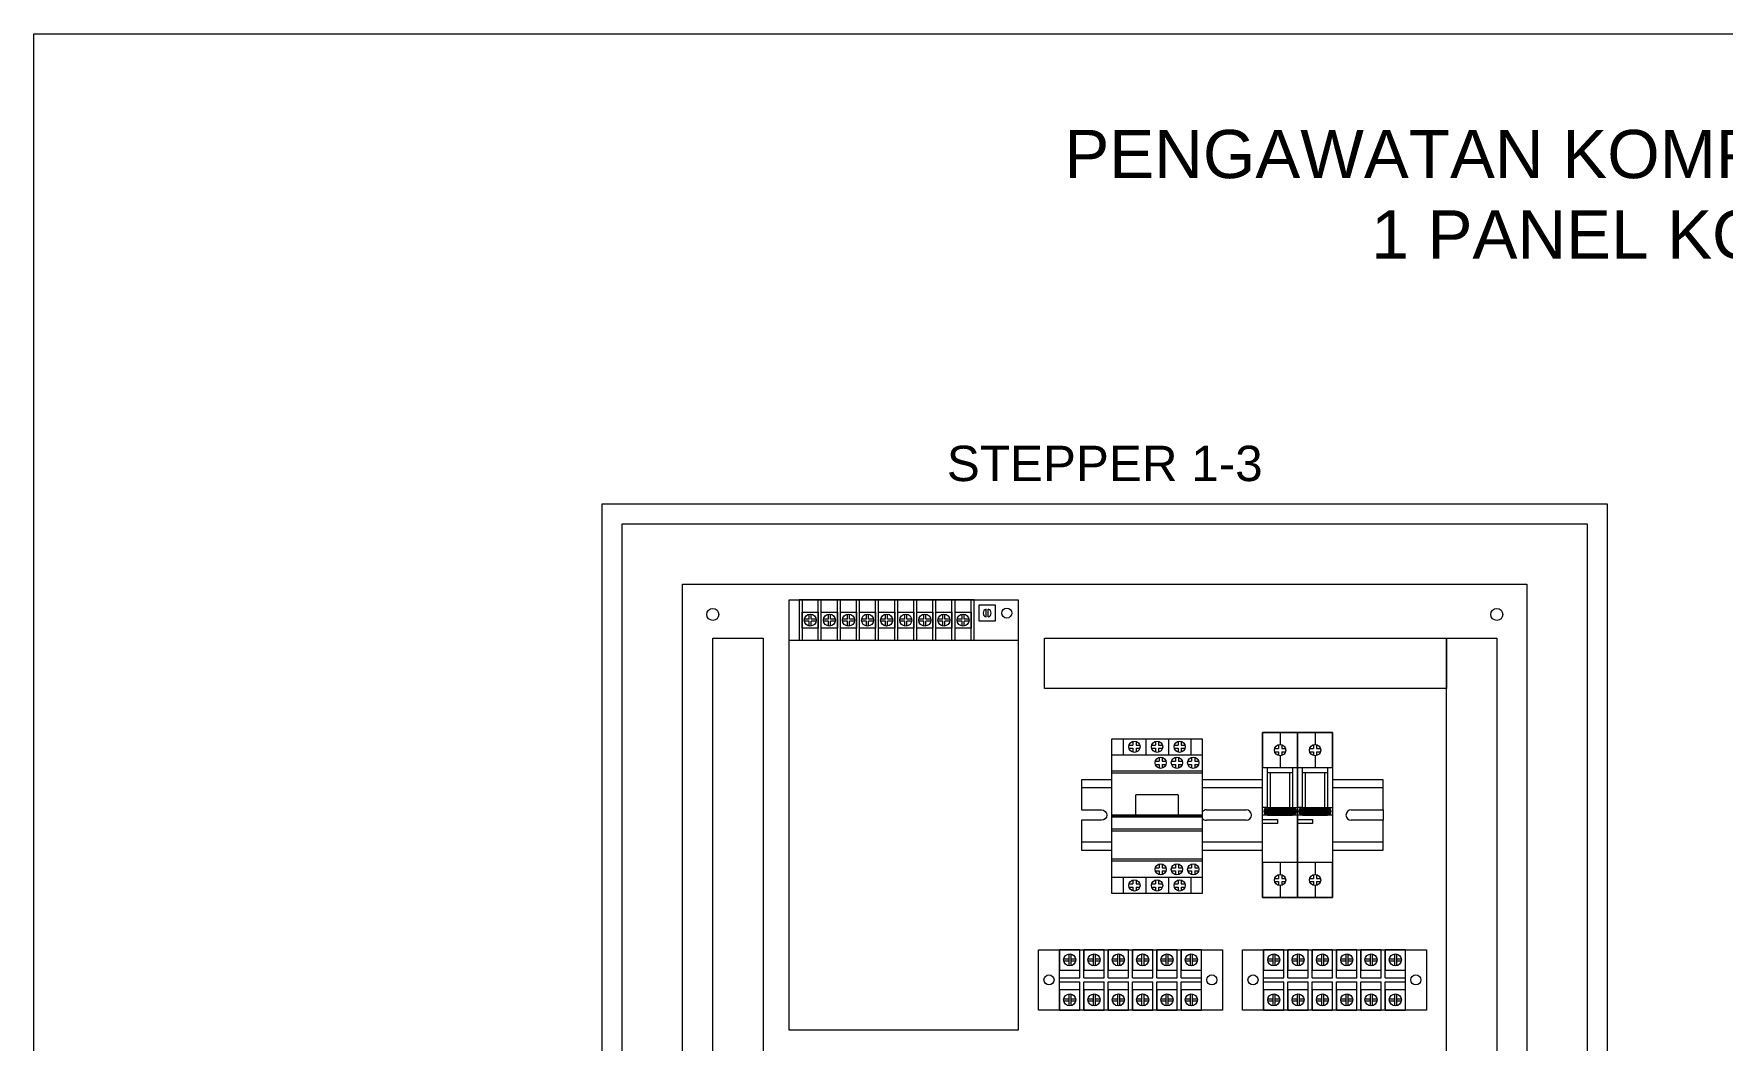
# Model space of a CAD drawing. Header units: millimetres. Extents: x 1937 to 4749, y 83 to 1608.
# Drawn here: x 2364.8 to 2574.8, y 249.8 to 374.9 of the extents above; entities that cross this region are included whole.
import ezdxf

# ---------------------------------------------------------------- set-up
doc = ezdxf.new("R2010")
doc.units = ezdxf.units.MM
doc.layers.get('0').update_dxf_attribs({"lineweight": 0})
for name, color, linetype, lineweight in [('Box Panel', 7, 'Continuous', 0), ('Kontaktor', 7, 'Continuous', 0), ('MCB', 7, 'Continuous', 0), ('PSU', 7, 'Continuous', 0)]:
    doc.layers.add(name, color=color, linetype=linetype, lineweight=lineweight)
doc.layers.add('Cable Duct', color=7, linetype='Continuous')
doc.layers.add('Text', color=7, linetype='Continuous')
doc.styles.get("Standard").update_dxf_attribs({"font": 'arial.ttf'})

# ---------------------------------------------------------------- blocks, each defined once
blk = doc.blocks.new('MCB 1 FASA')
at = {"layer": 'MCB'}
for p, q in [((-8.7, 41), (8.7, 41)), ((-8.7, -41), (-8.7, 41)), ((-0.8, 34.99), (-0.8, 33.1)), ((0, 41), (0, 35.1)), ((0.8, 34.99), (0.8, 33.1)), ((8.7, 41), (8.7, -41)), ((-2.69, 33.1), (-0.8, 33.1)), ((-2.69, 31.5), (-0.8, 31.5)), ((-0.8, 31.5), (-0.8, 29.62)), ((0, 29.5), (0, 23.6)), ((0.8, 33.1), (2.68, 33.1)), ((0.8, 31.5), (0.8, 29.62)), ((0.8, 31.5), (2.68, 31.5)), ((-6.2, 3.75), (-6.2, 23.6)), ((-6.2, 21.1), (6.2, 21.1)), ((-4.7, 3.75), (-4.7, 21.1)), ((4.7, 21.1), (4.7, 3.75)), ((6.2, 23.6), (6.2, 3.75)), ((8.7, 23.6), (8.7, 0)), ((-6.2, 3.75), (-8.7, 3.75)), ((8.7, 0), (-8.7, 0)), ((-8.08, 1.88), (8.07, 1.88)), ((-7.97, 2.5), (7.96, 2.5)), ((-7.97, 1.25), (7.96, 1.25)), ((-7.6, 3.13), (7.59, 3.13)), ((-7.6, 0.63), (7.59, 0.63)), ((-6.2, 3.75), (6.2, 3.75)), ((-6.2, 0), (6.2, 0)), ((6.2, 3.75), (8.7, 3.75)), ((0, -23.6), (0, -29.5)), ((-2.69, -31.5), (-0.8, -31.5)), ((-2.69, -33.1), (-0.8, -33.1)), ((-0.8, -29.61), (-0.8, -31.5)), ((-0.8, -33.1), (-0.8, -34.98)), ((0.8, -29.61), (0.8, -31.5)), ((0.8, -31.5), (2.68, -31.5)), ((0.8, -33.1), (0.8, -34.98)), ((0.8, -33.1), (2.68, -33.1)), ((8.7, -41), (-8.7, -41)), ((0, -35.1), (0, -41))]:
    blk.add_line(p, q, dxfattribs=at)
for points in [[(-8.7, 23.6), (8.7, 23.6), (8.7, 41), (-8.7, 41)], [(-8.7, -2.14), (-1.2, -2.14), (-1.2, -4.14), (-8.7, -4.14)], [(-8.7, -41), (8.7, -41), (8.7, -23.6), (-8.7, -23.6)]]:
    blk.add_lwpolyline(points, close=True, dxfattribs=at)
for centre in [(0, 32.3), (0, -32.3)]:
    blk.add_circle(centre, 2.8, dxfattribs=at)
for centre, start, end in [((-6.2, 1.88), 90, 270), ((6.2, 1.88), 270, 90)]:
    blk.add_arc(centre, 1.88, start, end, dxfattribs=at)
blk = doc.blocks.new('PSU')
for p, q in [((109.17, 19.87), (22.17, 19.87)), ((22.17, 19.87), (22.17, -0.13)), ((23.67, 19.87), (23.67, -0.13)), ((31.67, 19.87), (31.67, -0.13)), ((33.17, 19.87), (33.17, -0.13)), ((41.17, 19.87), (41.17, -0.13)), ((42.67, 19.87), (42.67, -0.13)), ((50.67, 19.87), (50.67, -0.13)), ((52.17, 19.87), (52.17, -0.13)), ((60.17, 19.87), (60.17, -0.13)), ((61.67, 19.87), (61.67, -0.13)), ((69.67, 19.87), (69.67, -0.13)), ((71.17, 19.87), (71.17, -0.13)), ((79.17, 19.87), (79.17, -0.13)), ((80.67, 19.87), (80.67, -0.13)), ((88.67, 19.87), (88.67, -0.13)), ((90.17, 19.87), (90.17, -0.13)), ((98.17, 19.87), (98.17, -0.13)), ((99.67, 19.87), (99.67, -0.13)), ((107.67, -0.13), (107.67, 19.87)), ((109.17, -0.13), (109.17, 19.87)), ((24.71, 10.37), (27.17, 10.37)), ((24.71, 9.37), (27.17, 9.37)), ((27.17, 12.83), (27.17, 10.37)), ((27.17, 9.37), (27.17, 6.91)), ((28.17, 12.83), (28.17, 10.37)), ((28.17, 10.37), (30.63, 10.37)), ((28.17, 9.37), (28.17, 6.91)), ((28.17, 9.37), (30.63, 9.37)), ((34.21, 10.37), (36.67, 10.37)), ((34.21, 9.37), (36.67, 9.37)), ((36.67, 12.83), (36.67, 10.37)), ((36.67, 9.37), (36.67, 6.91)), ((37.67, 12.83), (37.67, 10.37)), ((37.67, 10.37), (40.13, 10.37)), ((37.67, 9.37), (37.67, 6.91)), ((37.67, 9.37), (40.13, 9.37)), ((43.71, 10.37), (46.17, 10.37)), ((43.71, 9.37), (46.17, 9.37)), ((46.17, 12.83), (46.17, 10.37)), ((46.17, 9.37), (46.17, 6.91)), ((47.17, 12.83), (47.17, 10.37)), ((47.17, 10.37), (49.63, 10.37)), ((47.17, 9.37), (47.17, 6.91)), ((47.17, 9.37), (49.63, 9.37)), ((53.21, 10.37), (55.67, 10.37)), ((53.21, 9.37), (55.67, 9.37)), ((55.67, 12.83), (55.67, 10.37)), ((55.67, 9.37), (55.67, 6.91)), ((56.67, 12.83), (56.67, 10.37)), ((56.67, 10.37), (59.13, 10.37)), ((56.67, 9.37), (56.67, 6.91)), ((56.67, 9.37), (59.13, 9.37)), ((62.71, 10.37), (65.17, 10.37)), ((62.71, 9.37), (65.17, 9.37)), ((65.17, 12.83), (65.17, 10.37)), ((65.17, 9.37), (65.17, 6.91)), ((66.17, 12.83), (66.17, 10.37)), ((66.17, 10.37), (68.63, 10.37)), ((66.17, 9.37), (66.17, 6.91)), ((66.17, 9.37), (68.63, 9.37)), ((72.21, 10.37), (74.67, 10.37)), ((72.21, 9.37), (74.67, 9.37)), ((74.67, 12.83), (74.67, 10.37)), ((74.67, 9.37), (74.67, 6.91)), ((75.67, 12.83), (75.67, 10.37)), ((75.67, 10.37), (78.13, 10.37)), ((75.67, 9.37), (75.67, 6.91)), ((75.67, 9.37), (78.13, 9.37)), ((81.71, 10.37), (84.17, 10.37)), ((81.71, 9.37), (84.17, 9.37)), ((84.17, 12.83), (84.17, 10.37)), ((84.17, 9.37), (84.17, 6.91)), ((85.17, 12.83), (85.17, 10.37)), ((85.17, 10.37), (87.63, 10.37)), ((85.17, 9.37), (85.17, 6.91)), ((85.17, 9.37), (87.63, 9.37)), ((91.21, 10.37), (93.67, 10.37)), ((91.21, 9.37), (93.67, 9.37)), ((93.67, 12.83), (93.67, 10.37)), ((93.67, 9.37), (93.67, 6.91)), ((94.67, 12.83), (94.67, 10.37)), ((94.67, 10.37), (97.13, 10.37)), ((94.67, 9.37), (94.67, 6.91)), ((94.67, 9.37), (97.13, 9.37)), ((100.71, 10.37), (103.17, 10.37)), ((100.71, 9.37), (103.17, 9.37)), ((103.17, 12.83), (103.17, 10.37)), ((103.17, 9.37), (103.17, 6.91)), ((104.17, 12.83), (104.17, 10.37)), ((104.17, 10.37), (106.63, 10.37)), ((104.17, 9.37), (104.17, 6.91)), ((104.17, 9.37), (106.63, 9.37)), ((15.17, 8.31), (15.17, 4.43)), ((16.17, 8.31), (16.17, 4.43)), ((22.17, -0.13), (109.17, -0.13))]:
    blk.add_line(p, q)
for points in [[(11.67, 10.37), (19.67, 10.37), (19.67, 2.37), (11.67, 2.37)], [(23.67, 13.87), (31.67, 13.87), (31.67, 5.87), (23.67, 5.87)], [(33.17, 13.87), (41.17, 13.87), (41.17, 5.87), (33.17, 5.87)], [(42.67, 13.87), (50.67, 13.87), (50.67, 5.87), (42.67, 5.87)], [(52.17, 13.87), (60.17, 13.87), (60.17, 5.87), (52.17, 5.87)], [(61.67, 13.87), (69.67, 13.87), (69.67, 5.87), (61.67, 5.87)], [(71.17, 13.87), (79.17, 13.87), (79.17, 5.87), (71.17, 5.87)], [(80.67, 13.87), (88.67, 13.87), (88.67, 5.87), (80.67, 5.87)], [(90.17, 13.87), (98.17, 13.87), (98.17, 5.87), (90.17, 5.87)], [(99.67, 13.87), (107.67, 13.87), (107.67, 5.87), (99.67, 5.87)]]:
    blk.add_lwpolyline(points, close=True)
for centre, radius in [((5.92, 6.37), 2.5), ((27.67, 9.87), 3), ((37.17, 9.87), 3), ((46.67, 9.87), 3), ((56.17, 9.87), 3), ((65.67, 9.87), 3), ((75.17, 9.87), 3), ((84.67, 9.87), 3), ((94.17, 9.87), 3), ((103.67, 9.87), 3)]:
    blk.add_circle(centre, radius)
for start, end in [(104.47751, 255.52249), (284.47751, 75.52249)]:
    blk.add_arc((15.67, 6.37), 2, start, end)
at = {"layer": 'PSU'}
for p, q in [((0.17, -0.13), (0.17, 213.87)), ((0.17, 213.87), (114.17, 213.87)), ((114.17, 213.87), (114.17, -0.13)), ((114.17, 19.87), (0.17, 19.87)), ((114.17, -0.13), (0.17, -0.13))]:
    blk.add_line(p, q, dxfattribs=at)
blk = doc.blocks.new('Kontaktor')
at = {"layer": 'Kontaktor'}
for p, q in [((2979.03, 1753.55), (3024.03, 1753.55)), ((2979.03, 1676.55), (2979.03, 1753.55)), ((2984.65, 1753.55), (2984.65, 1745.55)), ((2987.59, 1750.35), (2989.48, 1750.35)), ((2987.59, 1748.75), (2989.48, 1748.75)), ((2989.48, 1752.23), (2989.48, 1750.35)), ((2989.48, 1748.75), (2989.48, 1746.86)), ((2991.08, 1752.23), (2991.08, 1750.35)), ((2991.08, 1750.35), (2992.96, 1750.35)), ((2991.08, 1748.75), (2991.08, 1746.86)), ((2991.08, 1748.75), (2992.96, 1748.75)), ((2995.9, 1753.55), (2995.9, 1745.55)), ((2998.84, 1750.35), (3000.73, 1750.35)), ((2998.84, 1748.75), (3000.73, 1748.75)), ((3000.73, 1752.23), (3000.73, 1750.35)), ((3000.73, 1748.75), (3000.73, 1746.86)), ((3002.33, 1752.23), (3002.33, 1750.35)), ((3002.33, 1750.35), (3004.21, 1750.35)), ((3002.33, 1748.75), (3002.33, 1746.86)), ((3002.33, 1748.75), (3004.21, 1748.75)), ((3007.15, 1753.55), (3007.15, 1745.55)), ((3010.09, 1750.35), (3011.98, 1750.35)), ((3010.09, 1748.75), (3011.98, 1748.75)), ((3011.98, 1752.23), (3011.98, 1750.35)), ((3011.98, 1748.75), (3011.98, 1746.86)), ((3013.58, 1752.23), (3013.58, 1750.35)), ((3013.58, 1750.35), (3015.46, 1750.35)), ((3013.58, 1748.75), (3013.58, 1746.86)), ((3013.58, 1748.75), (3015.46, 1748.75)), ((3018.4, 1753.55), (3018.4, 1745.55)), ((3024.03, 1753.55), (3024.03, 1676.55)), ((2979.03, 1745.55), (3024.03, 1745.55)), ((3000.64, 1742.35), (3002.53, 1742.35)), ((3000.64, 1740.75), (3002.53, 1740.75)), ((3002.53, 1744.23), (3002.53, 1742.35)), ((3002.53, 1740.75), (3002.53, 1738.86)), ((3004.13, 1744.23), (3004.13, 1742.35)), ((3004.13, 1742.35), (3006.01, 1742.35)), ((3004.13, 1740.75), (3004.13, 1738.86)), ((3004.13, 1740.75), (3006.01, 1740.75)), ((3008.74, 1742.35), (3010.63, 1742.35)), ((3008.74, 1740.75), (3010.63, 1740.75)), ((3010.63, 1744.23), (3010.63, 1742.35)), ((3010.63, 1740.75), (3010.63, 1738.86)), ((3012.23, 1744.23), (3012.23, 1742.35)), ((3012.23, 1742.35), (3014.11, 1742.35)), ((3012.23, 1740.75), (3012.23, 1738.86)), ((3012.23, 1740.75), (3014.11, 1740.75)), ((3016.84, 1742.35), (3018.73, 1742.35)), ((3016.84, 1740.75), (3018.73, 1740.75)), ((3018.73, 1744.23), (3018.73, 1742.35)), ((3018.73, 1740.75), (3018.73, 1738.86)), ((3020.33, 1744.23), (3020.33, 1742.35)), ((3020.33, 1742.35), (3022.21, 1742.35)), ((3020.33, 1740.75), (3020.33, 1738.86)), ((3020.33, 1740.75), (3022.21, 1740.75)), ((2979.03, 1737.55), (3024.03, 1737.55)), ((2979.03, 1736.55), (3024.03, 1736.55)), ((3012.03, 1725.55), (2991.03, 1725.55)), ((2991.03, 1715.55), (2991.03, 1725.55)), ((3012.03, 1725.55), (3012.03, 1715.55)), ((3024.03, 1715.55), (2979.03, 1715.55)), ((2979.03, 1715.05), (3024.03, 1715.05)), ((3024.03, 1714.55), (2979.03, 1714.55)), ((3024.03, 1708.55), (2979.03, 1708.55)), ((3024.03, 1707.55), (2979.03, 1707.55)), ((3024.03, 1693.55), (2979.03, 1693.55)), ((3024.03, 1692.55), (2979.03, 1692.55)), ((3000.64, 1689.35), (3002.53, 1689.35)), ((3002.53, 1691.23), (3002.53, 1689.35)), ((3004.13, 1691.23), (3004.13, 1689.35)), ((3004.13, 1689.35), (3006.01, 1689.35)), ((3008.74, 1689.35), (3010.63, 1689.35)), ((3010.63, 1691.23), (3010.63, 1689.35)), ((3012.23, 1691.23), (3012.23, 1689.35)), ((3012.23, 1689.35), (3014.11, 1689.35)), ((3016.84, 1689.35), (3018.73, 1689.35)), ((3018.73, 1691.23), (3018.73, 1689.35)), ((3020.33, 1691.23), (3020.33, 1689.35)), ((3020.33, 1689.35), (3022.21, 1689.35)), ((3024.03, 1684.55), (2979.03, 1684.55)), ((2984.65, 1684.55), (2984.65, 1676.55)), ((2987.59, 1681.35), (2989.48, 1681.35)), ((2989.48, 1683.23), (2989.48, 1681.35)), ((2991.08, 1683.23), (2991.08, 1681.35)), ((2991.08, 1681.35), (2992.96, 1681.35)), ((2995.9, 1684.55), (2995.9, 1676.55)), ((2998.84, 1681.35), (3000.73, 1681.35)), ((3000.64, 1687.75), (3002.53, 1687.75)), ((3000.73, 1683.23), (3000.73, 1681.35)), ((3002.33, 1683.23), (3002.33, 1681.35)), ((3002.33, 1681.35), (3004.21, 1681.35)), ((3002.53, 1687.75), (3002.53, 1685.86)), ((3004.13, 1687.75), (3004.13, 1685.86)), ((3004.13, 1687.75), (3006.01, 1687.75)), ((3007.15, 1684.55), (3007.15, 1676.55)), ((3008.74, 1687.75), (3010.63, 1687.75)), ((3010.09, 1681.35), (3011.98, 1681.35)), ((3010.63, 1687.75), (3010.63, 1685.86)), ((3011.98, 1683.23), (3011.98, 1681.35)), ((3012.23, 1687.75), (3012.23, 1685.86)), ((3012.23, 1687.75), (3014.11, 1687.75)), ((3013.58, 1683.23), (3013.58, 1681.35)), ((3013.58, 1681.35), (3015.46, 1681.35)), ((3016.84, 1687.75), (3018.73, 1687.75)), ((3018.4, 1684.55), (3018.4, 1676.55)), ((3018.73, 1687.75), (3018.73, 1685.86)), ((3020.33, 1687.75), (3020.33, 1685.86)), ((3020.33, 1687.75), (3022.21, 1687.75)), ((3024.03, 1676.55), (2979.03, 1676.55)), ((2987.59, 1679.75), (2989.48, 1679.75)), ((2989.48, 1679.75), (2989.48, 1677.86)), ((2991.08, 1679.75), (2991.08, 1677.86)), ((2991.08, 1679.75), (2992.96, 1679.75)), ((2998.84, 1679.75), (3000.73, 1679.75)), ((3000.73, 1679.75), (3000.73, 1677.86)), ((3002.33, 1679.75), (3002.33, 1677.86)), ((3002.33, 1679.75), (3004.21, 1679.75)), ((3010.09, 1679.75), (3011.98, 1679.75)), ((3011.98, 1679.75), (3011.98, 1677.86)), ((3013.58, 1679.75), (3013.58, 1677.86)), ((3013.58, 1679.75), (3015.46, 1679.75))]:
    blk.add_line(p, q, dxfattribs=at)
for centre in [(2990.28, 1749.55), (3001.53, 1749.55), (3012.78, 1749.55), (3003.33, 1741.55), (3011.43, 1741.55), (3019.53, 1741.55), (3003.33, 1688.55), (3011.43, 1688.55), (3019.53, 1688.55), (2990.28, 1680.55), (3001.53, 1680.55), (3012.78, 1680.55)]:
    blk.add_circle(centre, 2.8, dxfattribs=at)

msp = doc.modelspace()

# ---------------------------------------------------------------- linework, layer by layer
for p, q in [((2532.647, 278.432), (2532.647, 277.132)), ((2489.772, 261.032), (2512.647, 261.032)), ((2489.772, 253.532), (2489.772, 261.032)), ((2492.397, 253.532), (2492.397, 261.032)), ((2493.535, 260.509), (2493.535, 259.03)), ((2493.785, 260.509), (2493.785, 259.03)), ((2494.922, 257.532), (2494.922, 261.032)), ((2495.422, 257.532), (2495.422, 261.032)), ((2496.56, 260.509), (2496.56, 259.03)), ((2496.81, 260.509), (2496.81, 259.03)), ((2497.947, 257.532), (2497.947, 261.032)), ((2498.447, 257.532), (2498.447, 261.032)), ((2499.585, 260.509), (2499.585, 259.03)), ((2499.835, 260.509), (2499.835, 259.03)), ((2500.972, 257.532), (2500.972, 261.032)), ((2501.472, 257.532), (2501.472, 261.032)), ((2502.61, 260.509), (2502.61, 259.03)), ((2502.86, 260.509), (2502.86, 259.03)), ((2503.997, 257.532), (2503.997, 261.032)), ((2504.497, 257.532), (2504.497, 261.032)), ((2505.635, 260.509), (2505.635, 259.03)), ((2505.885, 260.509), (2505.885, 259.03)), ((2507.022, 257.532), (2507.022, 261.032)), ((2507.522, 257.532), (2507.522, 261.032)), ((2508.66, 260.509), (2508.66, 259.03)), ((2508.91, 260.509), (2508.91, 259.03)), ((2510.022, 261.032), (2510.022, 253.532)), ((2512.647, 261.032), (2512.647, 253.532)), ((2515.147, 261.032), (2538.022, 261.032)), ((2515.147, 253.532), (2515.147, 261.032)), ((2517.772, 253.532), (2517.772, 261.032)), ((2518.91, 260.509), (2518.91, 259.03)), ((2519.16, 260.509), (2519.16, 259.03)), ((2520.297, 257.532), (2520.297, 261.032)), ((2520.797, 257.532), (2520.797, 261.032)), ((2521.935, 260.509), (2521.935, 259.03)), ((2522.185, 260.509), (2522.185, 259.03)), ((2523.322, 257.532), (2523.322, 261.032)), ((2523.822, 257.532), (2523.822, 261.032)), ((2524.96, 260.509), (2524.96, 259.03)), ((2525.21, 260.509), (2525.21, 259.03)), ((2526.347, 257.532), (2526.347, 261.032)), ((2526.847, 257.532), (2526.847, 261.032)), ((2527.985, 260.509), (2527.985, 259.03)), ((2528.235, 260.509), (2528.235, 259.03)), ((2529.372, 257.532), (2529.372, 261.032)), ((2529.872, 257.532), (2529.872, 261.032)), ((2531.01, 260.509), (2531.01, 259.03)), ((2531.26, 260.509), (2531.26, 259.03)), ((2532.397, 257.532), (2532.397, 261.032)), ((2532.897, 257.532), (2532.897, 261.032)), ((2534.035, 260.509), (2534.035, 259.03)), ((2534.285, 260.509), (2534.285, 259.03)), ((2535.397, 261.032), (2535.397, 253.532)), ((2538.022, 261.032), (2538.022, 253.532)), ((2492.92, 259.895), (2493.535, 259.895)), ((2492.92, 259.645), (2493.535, 259.645)), ((2493.785, 259.895), (2494.399, 259.895)), ((2493.785, 259.645), (2494.399, 259.645)), ((2495.945, 259.895), (2496.56, 259.895)), ((2495.945, 259.645), (2496.56, 259.645)), ((2496.81, 259.895), (2497.424, 259.895)), ((2496.81, 259.645), (2497.424, 259.645)), ((2498.97, 259.895), (2499.585, 259.895)), ((2498.97, 259.645), (2499.585, 259.645)), ((2499.835, 259.895), (2500.449, 259.895)), ((2499.835, 259.645), (2500.449, 259.645)), ((2501.995, 259.895), (2502.61, 259.895)), ((2501.995, 259.645), (2502.61, 259.645)), ((2502.86, 259.895), (2503.474, 259.895)), ((2502.86, 259.645), (2503.474, 259.645)), ((2505.02, 259.895), (2505.635, 259.895)), ((2505.02, 259.645), (2505.635, 259.645)), ((2505.885, 259.895), (2506.499, 259.895)), ((2505.885, 259.645), (2506.499, 259.645)), ((2508.045, 259.895), (2508.66, 259.895)), ((2508.045, 259.645), (2508.66, 259.645)), ((2508.91, 259.895), (2509.524, 259.895)), ((2508.91, 259.645), (2509.524, 259.645)), ((2518.295, 259.895), (2518.91, 259.895)), ((2518.295, 259.645), (2518.91, 259.645)), ((2519.16, 259.895), (2519.774, 259.895)), ((2519.16, 259.645), (2519.774, 259.645)), ((2521.32, 259.895), (2521.935, 259.895)), ((2521.32, 259.645), (2521.935, 259.645)), ((2522.185, 259.895), (2522.799, 259.895)), ((2522.185, 259.645), (2522.799, 259.645)), ((2524.345, 259.895), (2524.96, 259.895)), ((2524.345, 259.645), (2524.96, 259.645)), ((2525.21, 259.895), (2525.824, 259.895)), ((2525.21, 259.645), (2525.824, 259.645)), ((2527.37, 259.895), (2527.985, 259.895)), ((2527.37, 259.645), (2527.985, 259.645)), ((2528.235, 259.895), (2528.849, 259.895)), ((2528.235, 259.645), (2528.849, 259.645)), ((2530.395, 259.895), (2531.01, 259.895)), ((2530.395, 259.645), (2531.01, 259.645)), ((2531.26, 259.895), (2531.874, 259.895)), ((2531.26, 259.645), (2531.874, 259.645)), ((2533.42, 259.895), (2534.035, 259.895)), ((2533.42, 259.645), (2534.035, 259.645)), ((2534.285, 259.895), (2534.899, 259.895)), ((2534.285, 259.645), (2534.899, 259.645)), ((2492.397, 257.532), (2494.922, 257.532)), ((2492.397, 257.032), (2494.922, 257.032)), ((2494.922, 253.532), (2494.922, 257.032)), ((2495.422, 257.532), (2497.947, 257.532)), ((2495.422, 257.032), (2497.947, 257.032)), ((2495.422, 253.532), (2495.422, 257.032)), ((2497.947, 253.532), (2497.947, 257.032)), ((2498.447, 257.532), (2500.972, 257.532)), ((2498.447, 257.032), (2500.972, 257.032)), ((2498.447, 253.532), (2498.447, 257.032)), ((2500.972, 253.532), (2500.972, 257.032)), ((2501.472, 257.532), (2503.997, 257.532)), ((2501.472, 257.032), (2503.997, 257.032)), ((2501.472, 253.532), (2501.472, 257.032)), ((2503.997, 253.532), (2503.997, 257.032)), ((2504.497, 257.532), (2507.022, 257.532)), ((2504.497, 257.032), (2507.022, 257.032)), ((2504.497, 253.532), (2504.497, 257.032)), ((2507.022, 253.532), (2507.022, 257.032)), ((2507.522, 257.532), (2510.022, 257.532)), ((2507.522, 257.032), (2510.022, 257.032)), ((2507.522, 253.532), (2507.522, 257.032)), ((2517.772, 257.532), (2520.297, 257.532)), ((2517.772, 257.032), (2520.297, 257.032)), ((2520.297, 253.532), (2520.297, 257.032)), ((2520.797, 257.532), (2523.322, 257.532)), ((2520.797, 257.032), (2523.322, 257.032)), ((2520.797, 253.532), (2520.797, 257.032)), ((2523.322, 253.532), (2523.322, 257.032)), ((2523.822, 257.532), (2526.347, 257.532)), ((2523.822, 257.032), (2526.347, 257.032)), ((2523.822, 253.532), (2523.822, 257.032)), ((2526.347, 253.532), (2526.347, 257.032)), ((2526.847, 257.532), (2529.372, 257.532)), ((2526.847, 257.032), (2529.372, 257.032)), ((2526.847, 253.532), (2526.847, 257.032)), ((2529.372, 253.532), (2529.372, 257.032)), ((2529.872, 257.532), (2532.397, 257.532)), ((2529.872, 257.032), (2532.397, 257.032)), ((2529.872, 253.532), (2529.872, 257.032)), ((2532.397, 253.532), (2532.397, 257.032)), ((2532.897, 257.532), (2535.397, 257.532)), ((2532.897, 257.032), (2535.397, 257.032)), ((2532.897, 253.532), (2532.897, 257.032)), ((2492.92, 254.92), (2493.535, 254.92)), ((2492.92, 254.67), (2493.535, 254.67)), ((2493.535, 255.534), (2493.535, 254.055)), ((2493.785, 255.534), (2493.785, 254.055)), ((2493.785, 254.92), (2494.399, 254.92)), ((2493.785, 254.67), (2494.399, 254.67)), ((2495.945, 254.92), (2496.56, 254.92)), ((2495.945, 254.67), (2496.56, 254.67)), ((2496.56, 255.534), (2496.56, 254.055)), ((2496.81, 255.534), (2496.81, 254.055)), ((2496.81, 254.92), (2497.424, 254.92)), ((2496.81, 254.67), (2497.424, 254.67)), ((2498.97, 254.92), (2499.585, 254.92)), ((2498.97, 254.67), (2499.585, 254.67)), ((2499.585, 255.534), (2499.585, 254.055)), ((2499.835, 255.534), (2499.835, 254.055)), ((2499.835, 254.92), (2500.449, 254.92)), ((2499.835, 254.67), (2500.449, 254.67)), ((2501.995, 254.92), (2502.61, 254.92)), ((2501.995, 254.67), (2502.61, 254.67)), ((2502.61, 255.534), (2502.61, 254.055)), ((2502.86, 255.534), (2502.86, 254.055)), ((2502.86, 254.92), (2503.474, 254.92)), ((2502.86, 254.67), (2503.474, 254.67)), ((2505.02, 254.92), (2505.635, 254.92)), ((2505.02, 254.67), (2505.635, 254.67)), ((2505.635, 255.534), (2505.635, 254.055)), ((2505.885, 255.534), (2505.885, 254.055)), ((2505.885, 254.92), (2506.499, 254.92)), ((2505.885, 254.67), (2506.499, 254.67)), ((2508.045, 254.92), (2508.66, 254.92)), ((2508.045, 254.67), (2508.66, 254.67)), ((2508.66, 255.534), (2508.66, 254.055)), ((2508.91, 255.534), (2508.91, 254.055)), ((2508.91, 254.92), (2509.524, 254.92)), ((2508.91, 254.67), (2509.524, 254.67)), ((2518.295, 254.92), (2518.91, 254.92)), ((2518.295, 254.67), (2518.91, 254.67)), ((2518.91, 255.534), (2518.91, 254.055)), ((2519.16, 255.534), (2519.16, 254.055)), ((2519.16, 254.92), (2519.774, 254.92)), ((2519.16, 254.67), (2519.774, 254.67)), ((2521.32, 254.92), (2521.935, 254.92)), ((2521.32, 254.67), (2521.935, 254.67)), ((2521.935, 255.534), (2521.935, 254.055)), ((2522.185, 255.534), (2522.185, 254.055)), ((2522.185, 254.92), (2522.799, 254.92)), ((2522.185, 254.67), (2522.799, 254.67)), ((2524.345, 254.92), (2524.96, 254.92)), ((2524.345, 254.67), (2524.96, 254.67)), ((2524.96, 255.534), (2524.96, 254.055)), ((2525.21, 255.534), (2525.21, 254.055)), ((2525.21, 254.92), (2525.824, 254.92)), ((2525.21, 254.67), (2525.824, 254.67)), ((2527.37, 254.92), (2527.985, 254.92)), ((2527.37, 254.67), (2527.985, 254.67)), ((2527.985, 255.534), (2527.985, 254.055)), ((2528.235, 255.534), (2528.235, 254.055)), ((2528.235, 254.92), (2528.849, 254.92)), ((2528.235, 254.67), (2528.849, 254.67)), ((2530.395, 254.92), (2531.01, 254.92)), ((2530.395, 254.67), (2531.01, 254.67)), ((2531.01, 255.534), (2531.01, 254.055)), ((2531.26, 255.534), (2531.26, 254.055)), ((2531.26, 254.92), (2531.874, 254.92)), ((2531.26, 254.67), (2531.874, 254.67)), ((2533.42, 254.92), (2534.035, 254.92)), ((2533.42, 254.67), (2534.035, 254.67)), ((2534.035, 255.534), (2534.035, 254.055)), ((2534.285, 255.534), (2534.285, 254.055)), ((2534.285, 254.92), (2534.899, 254.92)), ((2534.285, 254.67), (2534.899, 254.67)), ((2512.647, 253.532), (2489.772, 253.532)), ((2538.022, 253.532), (2515.147, 253.532))]:
    msp.add_line(p, q)
for points in [[(2364.829, 374.945), (2774.829, 374.945), (2774.829, 87.945), (2364.829, 87.945)], [(2492.397, 258.507), (2494.922, 258.507), (2494.922, 261.032), (2492.397, 261.032)], [(2495.422, 258.507), (2497.947, 258.507), (2497.947, 261.032), (2495.422, 261.032)], [(2498.447, 258.507), (2500.972, 258.507), (2500.972, 261.032), (2498.447, 261.032)], [(2501.472, 258.507), (2503.997, 258.507), (2503.997, 261.032), (2501.472, 261.032)], [(2504.497, 258.507), (2507.022, 258.507), (2507.022, 261.032), (2504.497, 261.032)], [(2507.522, 258.507), (2510.047, 258.507), (2510.047, 261.032), (2507.522, 261.032)], [(2517.772, 258.507), (2520.297, 258.507), (2520.297, 261.032), (2517.772, 261.032)], [(2520.797, 258.507), (2523.322, 258.507), (2523.322, 261.032), (2520.797, 261.032)], [(2523.822, 258.507), (2526.347, 258.507), (2526.347, 261.032), (2523.822, 261.032)], [(2526.847, 258.507), (2529.372, 258.507), (2529.372, 261.032), (2526.847, 261.032)], [(2529.872, 258.507), (2532.397, 258.507), (2532.397, 261.032), (2529.872, 261.032)], [(2532.897, 258.507), (2535.422, 258.507), (2535.422, 261.032), (2532.897, 261.032)], [(2492.397, 253.532), (2494.922, 253.532), (2494.922, 256.057), (2492.397, 256.057)], [(2495.422, 253.532), (2497.947, 253.532), (2497.947, 256.057), (2495.422, 256.057)], [(2498.447, 253.532), (2500.972, 253.532), (2500.972, 256.057), (2498.447, 256.057)], [(2501.472, 253.532), (2503.997, 253.532), (2503.997, 256.057), (2501.472, 256.057)], [(2504.497, 253.532), (2507.022, 253.532), (2507.022, 256.057), (2504.497, 256.057)], [(2507.522, 253.532), (2510.047, 253.532), (2510.047, 256.057), (2507.522, 256.057)], [(2517.772, 253.532), (2520.297, 253.532), (2520.297, 256.057), (2517.772, 256.057)], [(2520.797, 253.532), (2523.322, 253.532), (2523.322, 256.057), (2520.797, 256.057)], [(2523.822, 253.532), (2526.347, 253.532), (2526.347, 256.057), (2523.822, 256.057)], [(2526.847, 253.532), (2529.372, 253.532), (2529.372, 256.057), (2526.847, 256.057)], [(2529.872, 253.532), (2532.397, 253.532), (2532.397, 256.057), (2529.872, 256.057)], [(2532.897, 253.532), (2535.422, 253.532), (2535.422, 256.057), (2532.897, 256.057)]]:
    msp.add_lwpolyline(points, close=True)
msp.add_lwpolyline([(2498.897, 282.157), (2495.147, 282.157), (2495.147, 278.432), (2497.622, 278.432, -1), (2497.622, 277.132), (2495.147, 277.132), (2495.147, 273.407), (2498.897, 273.407)], format="xyb")
for points in [[(2517.647, 282.157), (2510.147, 282.157)], [(2528.672, 278.432), (2532.647, 278.432), (2532.647, 282.157), (2532.647, 282.157), (2526.347, 282.157)], [(2498.897, 281.157), (2495.147, 281.157), (2495.147, 281.157)], [(2517.647, 281.157), (2510.147, 281.157)], [(2532.647, 281.157), (2526.347, 281.157)], [(2510.672, 278.432), (2515.622, 278.432)], [(2515.622, 277.132), (2510.672, 277.132)], [(2526.347, 273.407), (2532.647, 273.407), (2532.647, 273.407), (2532.647, 277.132), (2528.672, 277.132)], [(2498.897, 274.407), (2495.147, 274.407), (2495.147, 274.407)], [(2517.647, 274.407), (2510.147, 274.407)], [(2510.147, 273.407), (2517.647, 273.407)], [(2532.647, 274.407), (2526.347, 274.407)]]:
    msp.add_lwpolyline(points)
for centre, radius in [((2449.272, 302.734), 0.75), ((2546.772, 302.734), 0.75), ((2493.66, 259.77), 0.75), ((2496.685, 259.77), 0.75), ((2499.71, 259.77), 0.75), ((2502.735, 259.77), 0.75), ((2505.76, 259.77), 0.75), ((2508.785, 259.77), 0.75), ((2519.035, 259.77), 0.75), ((2522.06, 259.77), 0.75), ((2525.085, 259.77), 0.75), ((2528.11, 259.77), 0.75), ((2531.135, 259.77), 0.75), ((2534.16, 259.77), 0.75), ((2491.085, 257.282), 0.625), ((2511.335, 257.282), 0.625), ((2516.46, 257.282), 0.625), ((2536.71, 257.282), 0.625), ((2493.66, 254.795), 0.75), ((2496.685, 254.795), 0.75), ((2499.71, 254.795), 0.75), ((2502.735, 254.795), 0.75), ((2505.76, 254.795), 0.75), ((2508.785, 254.795), 0.75), ((2519.035, 254.795), 0.75), ((2522.06, 254.795), 0.75), ((2525.085, 254.795), 0.75), ((2528.11, 254.795), 0.75), ((2531.135, 254.795), 0.75), ((2534.16, 254.795), 0.75)]:
    msp.add_circle(centre, radius)
for centre, major_axis, start_param, end_param in [((2510.672, 277.782), (-0.65, 0), 4.712389, 5.6526166), ((2510.672, 277.782), (-0.65, 0), 6.913754, 7.8539816), ((2515.622, 277.782), (0, 0.65), 3.1415927, 6.2831853), ((2528.672, 277.782), (-0.65, 0), 4.712389, 7.8539816)]:
    msp.add_ellipse(centre, major_axis=major_axis, ratio=1, start_param=start_param, end_param=end_param)
at = {"layer": 'Box Panel'}
for points in [[(2435.522, 205.984), (2435.522, 316.484), (2560.522, 316.484), (2560.522, 189.297)], [(2438.022, 205.984), (2438.022, 313.984), (2558.022, 313.984), (2558.022, 189.297)]]:
    msp.add_lwpolyline(points, dxfattribs=at)
msp.add_lwpolyline([(2445.522, 306.484), (2550.522, 306.484), (2550.522, 176.484), (2445.522, 176.484)], close=True, dxfattribs=at)
at = {"layer": 'Cable Duct', "lineweight": 0}
for points in [[(2455.522, 183.532), (2449.272, 183.532), (2449.272, 299.782), (2455.522, 299.782)], [(2540.522, 299.782), (2540.522, 293.532), (2490.522, 293.532), (2490.522, 299.782)], [(2546.772, 183.532), (2540.522, 183.532), (2540.522, 299.782), (2546.772, 299.782)]]:
    msp.add_lwpolyline(points, close=True, dxfattribs=at)

# ---------------------------------------------------------------- block references
at = {"layer": 'Cable Duct', "xscale": 0.25, "yscale": 0.25, "zscale": 0.25}
msp.add_blockref('Kontaktor', (1754.141, -151.105), dxfattribs=at)
at = {"layer": 'MCB', "xscale": 0.25, "yscale": 0.25, "zscale": 0.25}
for p in [(2519.823, 277.782), (2524.173, 277.782)]:
    msp.add_blockref('MCB 1 FASA', p, dxfattribs=at)
at = {"layer": 'PSU', "xscale": 0.25, "yscale": 0.25, "zscale": 0.25, "rotation": 180}
msp.add_blockref('PSU', (2487.315, 304.5), dxfattribs=at)

# ---------------------------------------------------------------- texts
at = {"layer": 'Text', "attachment_point": 5}
for s, width, gutter_width, heights, insert, char_height in [('PENGAWATAN KOMPONEN KONTROL 1 PANEL KONTROL', 159.1702, 1.875, [31.386], (2569.829, 354.945), 6), ('\\pxqc;STEPPER 1-3', 57.77312, 2.062, [6.524], (2498.022, 321.484), 4.4)]:
    msp.add_mtext_dynamic_manual_height_columns(s, width=width, gutter_width=gutter_width, heights=heights, dxfattribs=dict(at, insert=insert, char_height=char_height))

doc.saveas('drawing.dxf')
